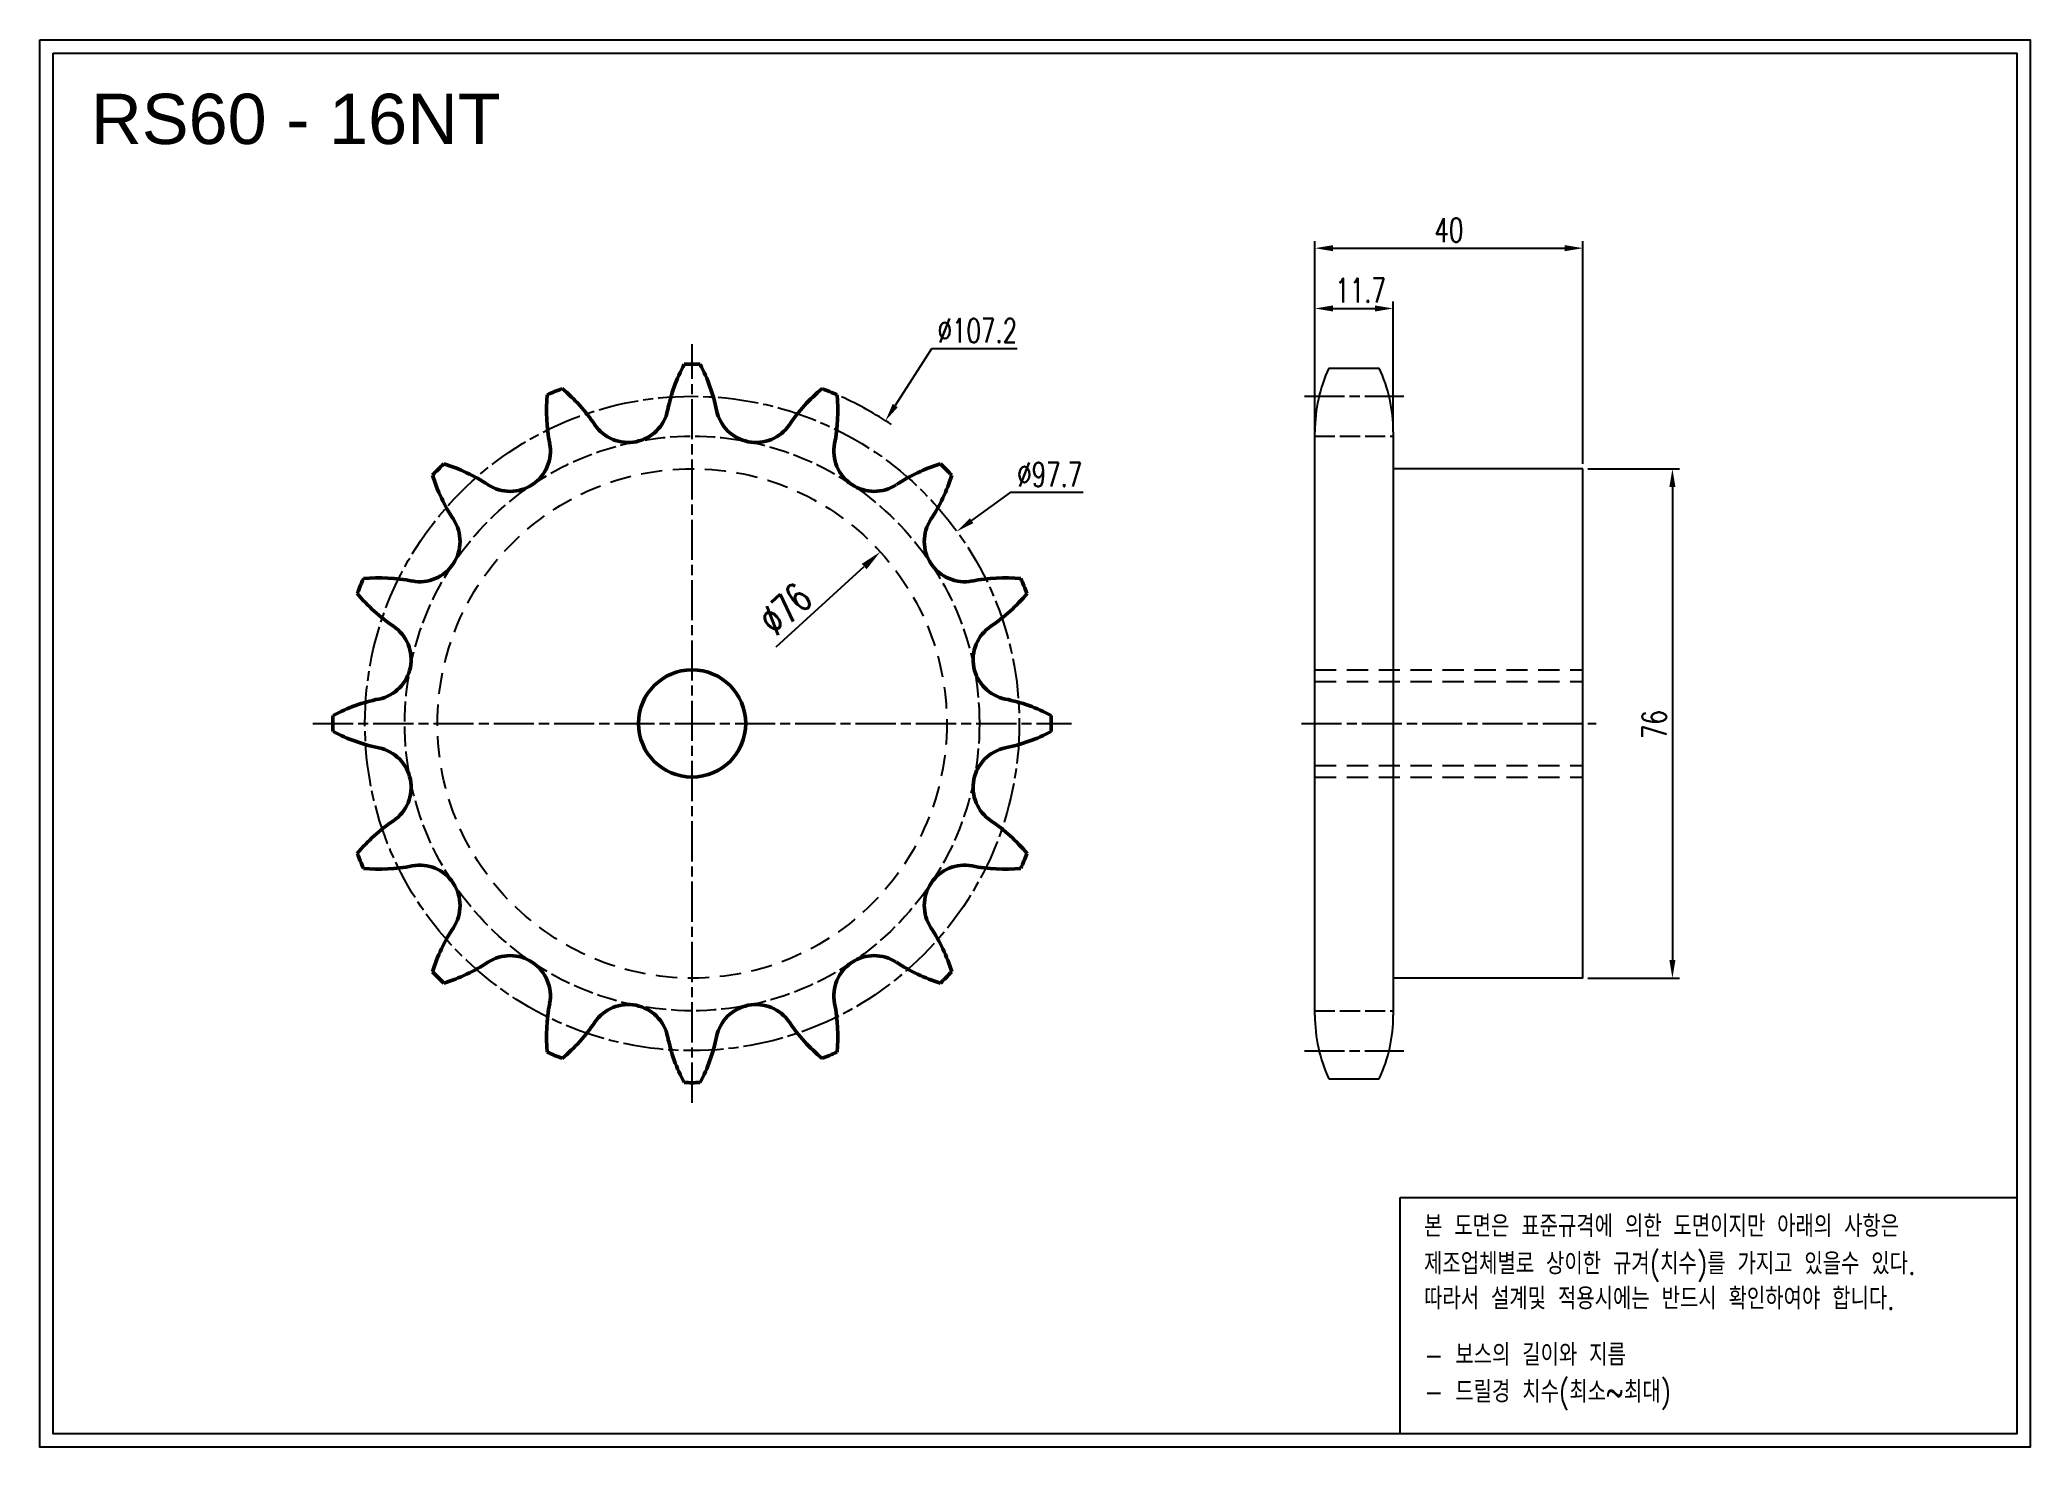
# Model space of a CAD drawing. Header units: millimetres. Extents: x 25738 to 26035, y 0 to 210.
import ezdxf

# ---------------------------------------------------------------- set-up
doc = ezdxf.new("R2010")
doc.units = ezdxf.units.MM
for name, pattern in [('AM_ISO02W050', [7.5, 6, -1.5]), ('AM_ISO02W050x2', [3.75, 3, -0.75]), ('AM_ISO08W050', [18, 12, -1.5, 3, -1.5]), ('AM_ISO08W050x2', [9, 6, -0.75, 1.5, -0.75]), ('HIDDEN', [9.525, 6.35, -3.175])]:
    doc.linetypes.add(name, pattern=pattern)
for name, color, linetype, lineweight in [('AM_0N', 7, 'Continuous', 50), ('AM_3N', 6, 'AM_ISO02W050', 25), ('AM_7', 4, 'AM_ISO08W050', 25), ('AM_7N', 4, 'AM_ISO08W050', 25)]:
    doc.layers.add(name, color=color, linetype=linetype, lineweight=lineweight)
doc.layers.add('HL', color=2, linetype='HIDDEN')
doc.layers.add('S-DIM', color=7, linetype='Continuous')
doc.styles.add('HAN', font='ROMANS.shx', dxfattribs={"width": 0.7, "bigfont": 'whgtxt.shx'})
doc.styles.add('HSG', font='SIMPLEX.shx', dxfattribs={"width": 0.7, "bigfont": 'HSG.shx'})
doc.styles.get("Standard").update_dxf_attribs({"font": 'arial.ttf'})
doc.dimstyles.new('APP6', dxfattribs={"dimscale": 1.5, "dimtxt": 2.4, "dimasz": 1.8, "dimexe": 0.7, "dimexo": 0.5, "dimgap": 0.6, "dimtad": 1, "dimtoh": 1, "dimdec": 1, "dimrnd": 0.01, "dimzin": 9, "dimdsep": 46, "dimtxsty": 'HSG', "dimcen": 0, "dimclrd": 1, "dimclre": 1, "dimclrt": 256, "dimazin": 2, "dimtp": 1, "dimtm": 1, "dimtfac": 0.5, "dimtdec": 1, "dimtofl": 0, "dimtmove": 0, "dimatfit": 3, "dimfxl": 0, "dimtvp": 1, "dimtolj": 2, "dimlwd": -1, "dimlwe": -1, "dimarcsym": 0})
doc.dimstyles.new('APP8', dxfattribs={"dimscale": 1.8, "dimtxt": 2.4, "dimasz": 1.8, "dimexe": 0.7, "dimexo": 0.5, "dimgap": 0.6, "dimtad": 1, "dimtoh": 1, "dimdec": 1, "dimrnd": 0.01, "dimzin": 9, "dimdsep": 46, "dimtxsty": 'HSG', "dimcen": 0, "dimclrd": 1, "dimclre": 1, "dimclrt": 256, "dimazin": 2, "dimtp": 1, "dimtm": 1, "dimtfac": 0.5, "dimtdec": 1, "dimtofl": 0, "dimtmove": 0, "dimatfit": 3, "dimfxl": 0, "dimtvp": 1, "dimtolj": 2, "dimlwd": -1, "dimlwe": -1, "dimarcsym": 0})

# ---------------------------------------------------------------- blocks, each defined once
blk = doc.blocks.new('*D1')
at = {"layer": 'Defpoints', "color": 0, "transparency": 16777216}
for p in [(25863.34, 133.6), (25807.19, 82.38)]:
    blk.add_point(p, dxfattribs=at)
at = {"layer": 'S-DIM', "color": 1, "transparency": 16777216}
blk.add_line((25847.79, 119.42), (25860.94, 131.41), dxfattribs=at)
blk.add_solid([(25860.58, 131.81), (25861.31, 131.01), (25863.34, 133.6)], dxfattribs=at)
at = {"layer": 'S-DIM', "transparency": 16777216, "insert": (25849.17, 125.06), "char_height": 4.32, "attachment_point": 5, "rotation": 42.3683, "style": 'HSG'}
blk.add_mtext('\\A2;∅76', dxfattribs=at)
blk = doc.blocks.new('*D2')
at = {"layer": 'Defpoints', "color": 0, "transparency": 16777216}
for p in [(25864.11, 153.16), (25806.41, 62.82)]:
    blk.add_point(p, dxfattribs=at)
at = {"layer": 'S-DIM', "color": 1, "transparency": 16777216}
for p, q in [((25870.98, 163.91), (25865.57, 155.43)), ((25883.76, 163.91), (25870.98, 163.91))]:
    blk.add_line(p, q, dxfattribs=at)
blk.add_arc((25835.26, 107.99), 53.6, 56.3086, 65.4227, dxfattribs=at)
blk.add_solid([(25865.19, 155.68), (25865.95, 155.19), (25864.11, 153.16)], dxfattribs=at)
at = {"layer": 'S-DIM', "transparency": 16777216, "insert": (25877.82, 166.61), "char_height": 3.6, "attachment_point": 5, "style": 'HSG'}
blk.add_mtext('\\A2;∅107.2', dxfattribs=at)
blk = doc.blocks.new('*D3')
at = {"layer": 'Defpoints', "color": 0, "transparency": 16777216}
for p in [(25874.78, 136.66), (25795.75, 79.31)]:
    blk.add_point(p, dxfattribs=at)
at = {"layer": 'S-DIM', "color": 1, "transparency": 16777216}
for p, q in [((25882.74, 142.44), (25876.96, 138.25)), ((25893.6, 142.44), (25882.74, 142.44))]:
    blk.add_line(p, q, dxfattribs=at)
blk.add_solid([(25876.7, 138.61), (25877.23, 137.88), (25874.78, 136.66)], dxfattribs=at)
at = {"layer": 'S-DIM', "transparency": 16777216, "insert": (25888.62, 145.14), "char_height": 3.6, "attachment_point": 5, "style": 'HSG'}
blk.add_mtext('\\A2;∅97.7', dxfattribs=at)
blk = doc.blocks.new('*D4')
at = {"layer": 'Defpoints', "color": 0, "transparency": 16777216}
for p in [(25968.18, 145.99), (25968.18, 69.99), (25981.54, 69.99)]:
    blk.add_point(p, dxfattribs=at)
at = {"layer": 'S-DIM', "color": 1, "transparency": 16777216}
for p, q in [((25968.93, 145.99), (25982.59, 145.99)), ((25981.54, 143.29), (25981.54, 72.69)), ((25968.93, 69.99), (25982.59, 69.99))]:
    blk.add_line(p, q, dxfattribs=at)
for points in [[(25981.09, 143.29), (25981.99, 143.29), (25981.54, 145.99)], [(25981.09, 72.69), (25981.99, 72.69), (25981.54, 69.99)]]:
    blk.add_solid(points, dxfattribs=at)
at = {"layer": 'S-DIM', "transparency": 16777216, "insert": (25978.84, 107.82), "char_height": 3.6, "attachment_point": 5, "rotation": 90, "style": 'HSG'}
blk.add_mtext('\\A2;76', dxfattribs=at)
blk = doc.blocks.new('*D5')
at = {"layer": 'Defpoints', "color": 0, "transparency": 16777216}
for p in [(25939.88, 169.91), (25928.18, 150.86), (25939.88, 150.86)]:
    blk.add_point(p, dxfattribs=at)
at = {"layer": 'S-DIM', "color": 1, "transparency": 16777216}
for p, q in [((25928.18, 151.61), (25928.18, 170.96)), ((25930.88, 169.91), (25937.18, 169.91)), ((25939.88, 151.61), (25939.88, 170.96))]:
    blk.add_line(p, q, dxfattribs=at)
for points in [[(25930.88, 170.36), (25930.88, 169.46), (25928.18, 169.91)], [(25937.18, 170.36), (25937.18, 169.46), (25939.88, 169.91)]]:
    blk.add_solid(points, dxfattribs=at)
at = {"layer": 'S-DIM', "transparency": 16777216, "insert": (25935.01, 172.61), "char_height": 3.6, "attachment_point": 5, "style": 'HSG'}
blk.add_mtext('\\A2;11.7', dxfattribs=at)
blk = doc.blocks.new('*D6')
at = {"layer": 'Defpoints', "color": 0, "transparency": 16777216}
for p in [(25968.18, 178.91), (25928.18, 150.86), (25968.18, 145.99)]:
    blk.add_point(p, dxfattribs=at)
at = {"layer": 'S-DIM', "color": 1, "transparency": 16777216}
for p, q in [((25928.18, 151.61), (25928.18, 179.96)), ((25930.88, 178.91), (25965.48, 178.91)), ((25968.18, 146.74), (25968.18, 179.96))]:
    blk.add_line(p, q, dxfattribs=at)
for points in [[(25930.88, 179.36), (25930.88, 178.46), (25928.18, 178.91)], [(25965.48, 179.36), (25965.48, 178.46), (25968.18, 178.91)]]:
    blk.add_solid(points, dxfattribs=at)
at = {"layer": 'S-DIM', "transparency": 16777216, "insert": (25948.18, 181.61), "char_height": 3.6, "attachment_point": 5, "style": 'HSG'}
blk.add_mtext('\\A2;40', dxfattribs=at)

msp = doc.modelspace()

# ---------------------------------------------------------------- linework, layer by layer
for p, q in [((25930.27, 161.02), (25937.8, 161.02)), ((25928.18, 64.46), (25928.18, 151.52)), ((25939.88, 151.52), (25939.88, 64.46)), ((25968.18, 145.99), (25939.88, 145.99)), ((25968.18, 69.99), (25968.18, 145.99)), ((25968.18, 69.99), (25939.88, 69.99)), ((25930.27, 54.96), (25937.8, 54.96))]:
    msp.add_line(p, q)
for points in [[(25737.92, 210), (26034.92, 210), (26034.92, 0), (25737.92, 0)], [(25739.92, 208), (26032.92, 208), (26032.92, 2), (25739.92, 2)]]:
    msp.add_lwpolyline(points, close=True)
at = {"color": 6}
msp.add_lwpolyline([(25940.92, 37.25), (26032.92, 37.25), (26032.92, 2), (25940.92, 2)], close=True, dxfattribs=at)
for centre, start, end in [((25950.88, 151.52), 155.2599, 180), ((25917.18, 151.52), 0, 24.7401), ((25950.88, 64.46), 180, 204.7401), ((25917.18, 64.46), 335.2599, 0)]:
    msp.add_arc(centre, 22.7, start, end)
at = {"layer": 'AM_0N'}
msp.add_circle((25835.26, 107.99), 8, dxfattribs=at)
for centre, radius, start, end in [((25856.82, 149.57), 25.73, 152.1821, 168.4375), ((25835.26, 107.99), 53.6, 88.7244, 91.2756), ((25813.7, 149.57), 25.73, 11.5625, 27.8179), ((25835.26, 107.99), 53.6, 111.2244, 113.7756), ((25799.43, 138.15), 25.73, 34.0625, 50.3179), ((25871.09, 138.15), 25.73, 129.6821, 145.9375), ((25835.26, 107.99), 53.6, 66.2244, 68.7756), ((25839.27, 154.65), 25.73, 174.6821, 190.9375), ((25825.72, 155.93), 6.01, 214.0625, 348.4375), ((25844.8, 155.93), 6.01, 191.5625, 325.9375), ((25831.26, 154.65), 25.73, 349.0625, 5.3179), ((25808.1, 148.63), 6.01, 236.5625, 10.9375), ((25862.42, 148.63), 6.01, 169.0625, 303.4375), ((25835.26, 107.99), 53.6, 133.7244, 136.2756), ((25790.61, 122.15), 25.73, 56.5625, 72.8179), ((25879.91, 122.15), 25.73, 107.1821, 123.4375), ((25835.26, 107.99), 53.6, 43.7244, 46.2756), ((25821.1, 152.64), 25.73, 197.1821, 213.4375), ((25849.42, 152.64), 25.73, 326.5625, 342.8179), ((25794.62, 135.15), 6.01, 259.0625, 33.4375), ((25875.91, 135.15), 6.01, 146.5625, 280.9375), ((25835.26, 107.99), 53.6, 156.2244, 158.7756), ((25788.59, 103.98), 25.73, 79.0625, 95.3179), ((25881.93, 103.98), 25.73, 84.6821, 100.9375), ((25835.26, 107.99), 53.6, 21.2244, 23.7756), ((25805.09, 143.82), 25.73, 219.6821, 235.9375), ((25865.43, 143.82), 25.73, 304.0625, 320.3179), ((25787.32, 117.52), 6.01, 281.5625, 55.9375), ((25883.2, 117.52), 6.01, 124.0625, 258.4375), ((25793.68, 86.43), 25.73, 101.5625, 117.8179), ((25876.84, 86.43), 25.73, 62.1821, 78.4375), ((25835.26, 107.99), 53.6, 178.7244, 181.2756), ((25835.26, 107.99), 53.6, 358.7244, 1.2756), ((25793.68, 129.55), 25.73, 242.1821, 258.4375), ((25787.32, 98.45), 6.01, 304.0625, 78.4375), ((25883.2, 98.45), 6.01, 101.5625, 235.9375), ((25876.84, 129.55), 25.73, 281.5625, 297.8179), ((25805.09, 72.16), 25.73, 124.0625, 140.3179), ((25865.43, 72.16), 25.73, 39.6821, 55.9375), ((25835.26, 107.99), 53.6, 201.2244, 203.7756), ((25788.59, 111.99), 25.73, 264.6821, 280.9375), ((25794.62, 80.83), 6.01, 326.5625, 100.9375), ((25875.91, 80.83), 6.01, 79.0625, 213.4375), ((25881.93, 111.99), 25.73, 259.0625, 275.3179), ((25835.26, 107.99), 53.6, 336.2244, 338.7756), ((25821.1, 63.34), 25.73, 146.5625, 162.8179), ((25849.42, 63.34), 25.73, 17.1821, 33.4375), ((25790.61, 93.83), 25.73, 287.1821, 303.4375), ((25808.1, 67.34), 6.01, 349.0625, 123.4375), ((25862.42, 67.34), 6.01, 56.5625, 190.9375), ((25879.91, 93.83), 25.73, 236.5625, 252.8179), ((25835.26, 107.99), 53.6, 223.7244, 226.2756), ((25835.26, 107.99), 53.6, 313.7244, 316.2756), ((25839.27, 61.32), 25.73, 169.0625, 185.3179), ((25825.72, 60.04), 6.01, 11.5625, 145.9375), ((25844.8, 60.04), 6.01, 34.0625, 168.4375), ((25831.26, 61.32), 25.73, 354.6821, 10.9375), ((25799.43, 77.82), 25.73, 309.6821, 325.9375), ((25871.09, 77.82), 25.73, 214.0625, 230.3179), ((25856.82, 66.41), 25.73, 191.5625, 207.8179), ((25813.7, 66.41), 25.73, 332.1821, 348.4375), ((25835.26, 107.99), 53.6, 246.2244, 248.7756), ((25835.26, 107.99), 53.6, 291.2244, 293.7756), ((25835.26, 107.99), 53.6, 268.7244, 271.2756)]:
    msp.add_arc(centre, radius, start, end, dxfattribs=at)
at = {"layer": 'AM_3N', "linetype": 'AM_ISO02W050x2'}
for p, q in [((25928.18, 150.86), (25939.88, 150.86)), ((25928.18, 65.12), (25939.88, 65.12))]:
    msp.add_line(p, q, dxfattribs=at)
msp.add_circle((25835.26, 107.99), 42.87, dxfattribs=at)
at = {"layer": 'AM_7', "linetype": 'AM_ISO08W050x2'}
msp.add_circle((25835.26, 107.99), 48.82, dxfattribs=at)
at = {"layer": 'AM_7N', "linetype": 'AM_ISO08W050x2'}
for p, q in [((25835.26, 51.39), (25835.26, 164.59)), ((25926.62, 156.81), (25941.45, 156.81)), ((25778.66, 107.99), (25891.86, 107.99)), ((25926.18, 107.99), (25970.18, 107.99)), ((25926.62, 59.16), (25941.45, 59.16))]:
    msp.add_line(p, q, dxfattribs=at)
at = {"layer": 'HL', "ltscale": 0.5}
for p, q in [((25928.18, 115.99), (25968.18, 115.99)), ((25928.18, 114.24), (25968.18, 114.24)), ((25928.18, 101.74), (25968.18, 101.74)), ((25928.18, 100), (25968.18, 100))]:
    msp.add_line(p, q, dxfattribs=at)
msp.add_circle((25835.26, 107.99), 38, dxfattribs=at)

# ---------------------------------------------------------------- texts
msp.add_text('RS60 - 16NT', height=7.5).set_placement((25745.57, 194.45))
at = {"color": 6, "style": 'HAN', "width": 0.8}
for s, p in [('본 도면은 표준규격에 의한 도면이지만 아래의 사항은', (25944.48, 31.37)), ('제조업체별로 상이한 규겨(치수)를 가지고 있을수 있다.', (25944.48, 25.77)), ('따라서 설계및 적용시에는 반드시 확인하여야 합니다.', (25944.48, 20.56)), ('- 보스의 길이와 지름', (25944.48, 12.17)), ('- 드릴경 치수(최소~최대)', (25944.48, 6.66))]:
    msp.add_text(s, height=3.2348, dxfattribs=at).set_placement(p)

# ---------------------------------------------------------------- dimensions: what is measured, and where the dimension line sits
at = {"layer": 'S-DIM', "color": 1}
dim = msp.add_linear_dim(base=(25968.18, 178.91), p1=(25928.18, 150.86), p2=(25968.18, 145.99), dimstyle='APP6', dxfattribs=at)
dim.commit()
dim.dimension.update_dxf_attribs({"geometry": '*D6', "text_midpoint": (25948.18, 181.61)})
dim = msp.add_linear_dim(base=(25939.88, 169.91), p1=(25928.18, 150.86), p2=(25939.88, 150.86), dimstyle='APP6', dxfattribs=at)
dim.commit()
dim.dimension.update_dxf_attribs({"geometry": '*D5', "text_midpoint": (25935.01, 169.91), "dimtype": 128})
for p1, p2, picture, middle in [((25806.41, 62.82), (25864.11, 153.16), '*D2', (25877.82, 163.91)), ((25795.75, 79.31), (25874.78, 136.66), '*D3', (25888.62, 142.44))]:
    dim = msp.add_diameter_dim_2p(p1=p1, p2=p2, dimstyle='APP6', dxfattribs=at)
    dim.commit()
    dim.dimension.update_dxf_attribs({"geometry": picture, "text_midpoint": middle, "dimtype": 131})
dim = msp.add_linear_dim(base=(25981.54, 69.99), p1=(25968.18, 145.99), p2=(25968.18, 69.99), angle=90, dimstyle='APP6', dxfattribs=at)
dim.commit()
dim.dimension.update_dxf_attribs({"geometry": '*D4', "text_midpoint": (25981.54, 107.82), "dimtype": 128})
at = {"layer": 'S-DIM'}
dim = msp.add_diameter_dim_2p(p1=(25807.19, 82.38), p2=(25863.34, 133.6), dimstyle='APP8', dxfattribs=at)
dim.commit()
dim.dimension.update_dxf_attribs({"geometry": '*D1', "text_midpoint": (25851.35, 122.67), "dimtype": 131})

doc.saveas('drawing.dxf')
